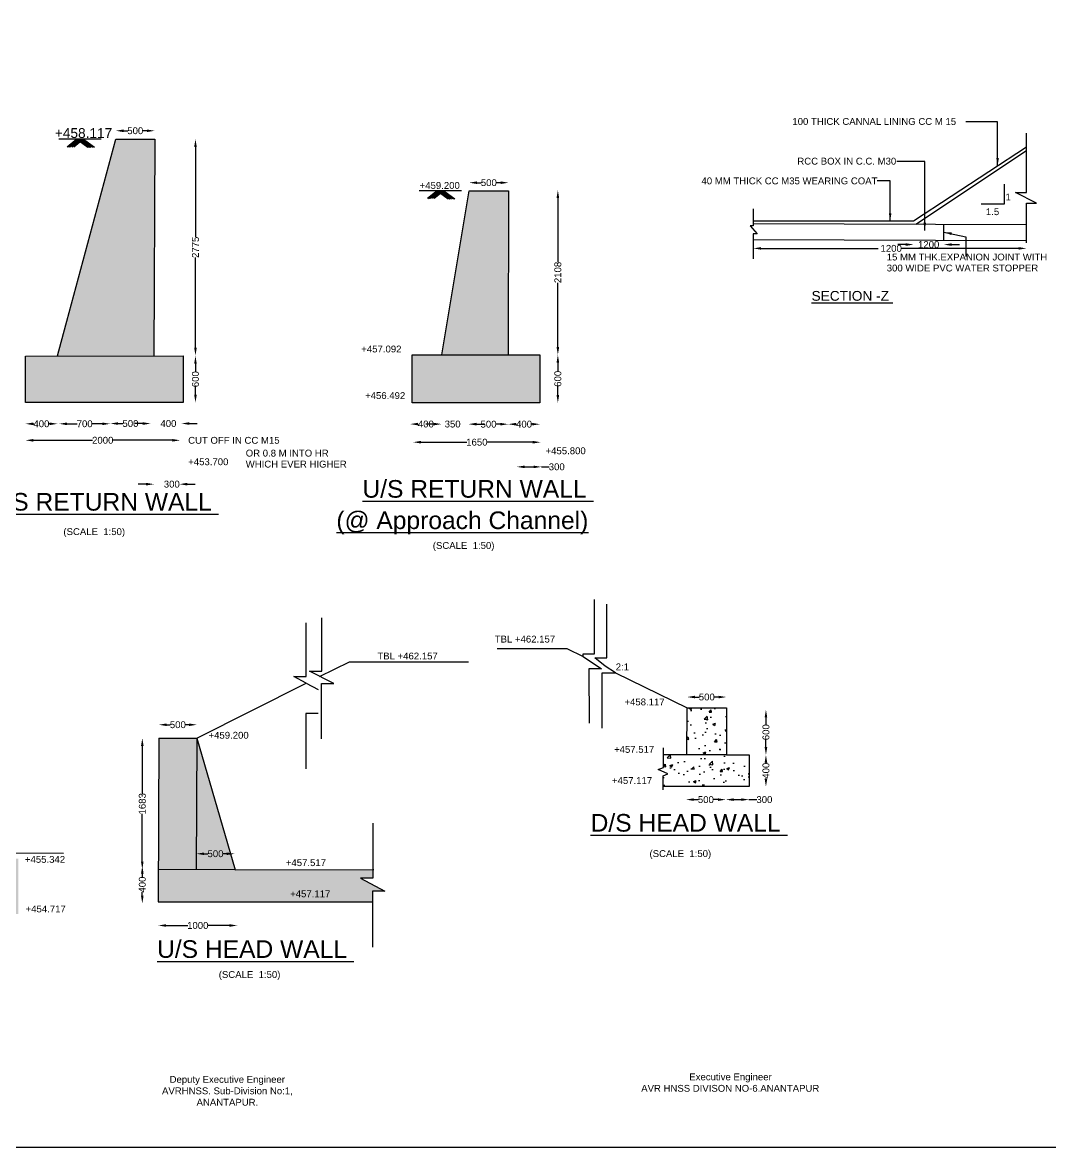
# Model space of a CAD drawing. Header units: millimetres. Extents: x 5124 to 5406002, y 2311 to 17238519.
# Drawn here: x 5220210 to 5225459, y 17196028 to 17201776 of the extents above; entities that cross this region are included whole.
import ezdxf

# ---------------------------------------------------------------- set-up
doc = ezdxf.new("R2010")
doc.units = ezdxf.units.MM
doc.header["$MEASUREMENT"] = 0
for name, color, linetype in [('DIMENSION', 7, 'Continuous'), ('DRAWING', 50, 'Continuous'), ('TEXT', 7, 'Continuous')]:
    doc.layers.add(name, color=color, linetype=linetype)
doc.styles.get("Standard").update_dxf_attribs({"font": 'arial.ttf', "height": 35})
doc.dimstyles.get("Standard").update_dxf_attribs({"dimtxt": 50, "dimasz": 40, "dimexe": 0.18, "dimexo": 0.0625, "dimgap": 0.09, "dimtad": 0, "dimdec": 0, "dimzin": 0, "dimdsep": 46, "dimtxsty": 'Standard', "dimcen": 0.09, "dimse1": 1, "dimse2": 1, "dimadec": 0, "dimazin": 0, "dimtfac": 1, "dimtdec": 0, "dimtofl": 0, "dimtmove": 0, "dimatfit": 3, "dimfxl": 1, "dimtolj": 1, "dimtzin": 0, "dimarcsym": 0})
pattern_1 = [(50.02845, (5179145.19, 17109161.12), (144.64453, -12.5824), [15.12404, -166.36442]), (355.02845, (5179145.19, 17109161.12), (-28.05504, 151.66852), [12.09923, -133.09153]), (100.47985, (5179157.24, 17109160.07), (116.5896, 139.08603), [12.85345, -141.388]), (46.21265, (5179145.17, 17109201.45), (215.2298, -33.2707), [22.68606, -249.5466]), (96.66405, (5179163.1, 17109198.68), (188.38077, 196.52816), [19.2802, -212.08196]), (351.21265, (5179145.17, 17109201.45), (188.3806, 196.5283), [18.14885, -199.6373]), (21.02845, (5179165.34, 17109191.38), (120.40889, -81.12987), [15.12404, -166.36442]), (326.02845, (5179165.34, 17109191.38), (48.99286, 146.25363), [12.09923, -133.09153]), (71.47985, (5179175.37, 17109184.62), (169.4018, 65.12363), [12.85345, -141.388]), (37.528446, (5179145.186, 17109161.12), (2.418753, 67.130532), [0, -131.4783, 0, -135.10807, 0, -133.59567]), (7.52845, (5179145.186, 17109161.12), (53.009487, 79.560963), [0, -77.031766, 0, -128.453494, 0, -50.917594]), (327.528446, (5179100.217, 17109161.097), (107.649587, -4.49483), [0, -50.41346, 0, -157.28999, 0, -208.71172]), (317.52845, (5179080.05, 17109161.09), (117.59169, 20.24494), [0, -65.5375, 0, -104.45669, 0, -148.21557])]

# ---------------------------------------------------------------- blocks, each defined once
blk = doc.blocks.new('*D66')
at = {"layer": 'Defpoints', "color": 0, "transparency": 16777216}
for p in [(5220225, 17199834.4), (5221015.9, 17199834.8), (5221015.9, 17199641.4)]:
    blk.add_point(p, dxfattribs=at)
at = {"layer": 'DIMENSION', "color": 0, "lineweight": -2, "transparency": 16777216}
for p, q in [((5220265, 17199641.4), (5220567.9, 17199641.4)), ((5220975.9, 17199641.4), (5220673, 17199641.4))]:
    blk.add_line(p, q, dxfattribs=at)
at = {"layer": 'DIMENSION', "color": 0, "transparency": 16777216}
for points in [[(5220265, 17199648), (5220265, 17199634.7), (5220225, 17199641.4)], [(5220975.9, 17199648), (5220975.9, 17199634.7), (5221015.9, 17199641.4)]]:
    blk.add_solid(points, dxfattribs=at)
at = {"layer": 'DIMENSION', "color": 0, "transparency": 16777216, "insert": (5220620.4, 17199641.4), "char_height": 35, "attachment_point": 5}
blk.add_mtext('\\A1;2000', dxfattribs=at)
blk = doc.blocks.new('*D67')
at = {"layer": 'Defpoints', "color": 0, "transparency": 16777216}
for p in [(5220225, 17199834.4), (5220389, 17199834.5), (5220389, 17199725.7)]:
    blk.add_point(p, dxfattribs=at)
at = {"layer": 'DIMENSION', "color": 0, "lineweight": -2, "transparency": 16777216}
for p, q in [((5220265, 17199725.7), (5220267.6, 17199725.7)), ((5220349, 17199725.7), (5220346.4, 17199725.7))]:
    blk.add_line(p, q, dxfattribs=at)
at = {"layer": 'DIMENSION', "color": 0, "transparency": 16777216}
for points in [[(5220265, 17199732.4), (5220265, 17199719), (5220225, 17199725.7)], [(5220349, 17199732.4), (5220349, 17199719), (5220389, 17199725.7)]]:
    blk.add_solid(points, dxfattribs=at)
at = {"layer": 'DIMENSION', "color": 0, "transparency": 16777216, "insert": (5220307, 17199725.7), "char_height": 35, "attachment_point": 5}
blk.add_mtext('\\A1;400', dxfattribs=at)
blk = doc.blocks.new('*D63')
at = {"layer": 'Defpoints', "color": 0, "transparency": 16777216}
for p in [(5220397.1, 17199727), (5220658.9, 17199727), (5220658.9, 17199725.7)]:
    blk.add_point(p, dxfattribs=at)
at = {"layer": 'DIMENSION', "color": 0, "lineweight": -2, "transparency": 16777216}
for p, q in [((5220437.1, 17199725.7), (5220489.4, 17199725.7)), ((5220618.9, 17199725.7), (5220566.5, 17199725.7))]:
    blk.add_line(p, q, dxfattribs=at)
at = {"layer": 'DIMENSION', "color": 0, "transparency": 16777216}
for points in [[(5220437.1, 17199732.4), (5220437.1, 17199719), (5220397.1, 17199725.7)], [(5220618.9, 17199732.4), (5220618.9, 17199719), (5220658.9, 17199725.7)]]:
    blk.add_solid(points, dxfattribs=at)
at = {"layer": 'DIMENSION', "color": 0, "transparency": 16777216, "insert": (5220528, 17199725.7), "char_height": 35, "attachment_point": 5}
blk.add_mtext('\\A1;700', dxfattribs=at)
blk = doc.blocks.new('*D64')
at = {"layer": 'Defpoints', "color": 0, "transparency": 16777216}
for p in [(5220658.9, 17199727), (5220865.1, 17199727), (5220865.1, 17199727)]:
    blk.add_point(p, dxfattribs=at)
at = {"layer": 'DIMENSION', "color": 0, "lineweight": -2, "transparency": 16777216}
for p, q in [((5220698.9, 17199727), (5220723.3, 17199727)), ((5220825.1, 17199727), (5220800.7, 17199727))]:
    blk.add_line(p, q, dxfattribs=at)
at = {"layer": 'DIMENSION', "color": 0, "transparency": 16777216}
for points in [[(5220698.9, 17199733.7), (5220698.9, 17199720.4), (5220658.9, 17199727)], [(5220825.1, 17199733.7), (5220825.1, 17199720.4), (5220865.1, 17199727)]]:
    blk.add_solid(points, dxfattribs=at)
at = {"layer": 'DIMENSION', "color": 0, "transparency": 16777216, "insert": (5220762, 17199727), "char_height": 35, "attachment_point": 5}
blk.add_mtext('\\A1;500', dxfattribs=at)
blk = doc.blocks.new('*D65')
at = {"layer": 'Defpoints', "color": 0, "transparency": 16777216}
for p in [(5220865.1, 17199727), (5221022.8, 17199727), (5221022.8, 17199727)]:
    blk.add_point(p, dxfattribs=at)
at = {"layer": 'DIMENSION', "color": 0, "lineweight": -2, "transparency": 16777216}
for p, q in [((5220825.1, 17199727), (5220785.1, 17199727)), ((5221062.8, 17199727), (5221102.8, 17199727))]:
    blk.add_line(p, q, dxfattribs=at)
at = {"layer": 'DIMENSION', "color": 0, "transparency": 16777216}
for points in [[(5220825.1, 17199733.7), (5220825.1, 17199720.4), (5220865.1, 17199727)], [(5221062.8, 17199733.7), (5221062.8, 17199720.4), (5221022.8, 17199727)]]:
    blk.add_solid(points, dxfattribs=at)
at = {"layer": 'DIMENSION', "color": 0, "transparency": 16777216, "insert": (5220956.1, 17199727), "char_height": 35, "attachment_point": 5}
blk.add_mtext('\\A1;400', dxfattribs=at)
blk = doc.blocks.new('*D68')
at = {"layer": 'Defpoints', "color": 0, "transparency": 16777216}
for p in [(5222206.7, 17199624.7), (5222858.1, 17199631.7), (5222858.1, 17199624.7)]:
    blk.add_point(p, dxfattribs=at)
at = {"layer": 'DIMENSION', "color": 0, "lineweight": -2, "transparency": 16777216}
for p, q in [((5222246.7, 17199631.7), (5222481.7, 17199631.7)), ((5222818.1, 17199631.7), (5222583, 17199631.7))]:
    blk.add_line(p, q, dxfattribs=at)
at = {"layer": 'DIMENSION', "color": 0, "transparency": 16777216}
for points in [[(5222246.7, 17199638.4), (5222246.7, 17199625), (5222206.7, 17199631.7)], [(5222818.1, 17199638.4), (5222818.1, 17199625), (5222858.1, 17199631.7)]]:
    blk.add_solid(points, dxfattribs=at)
at = {"layer": 'DIMENSION', "color": 0, "transparency": 16777216, "insert": (5222532.4, 17199631.7), "char_height": 35, "attachment_point": 5}
blk.add_mtext('\\A1;1650', dxfattribs=at)
blk = doc.blocks.new('*D69')
at = {"layer": 'Defpoints', "color": 0, "transparency": 16777216}
for p in [(5222191.4, 17199719.7), (5222352.2, 17199724.3), (5222352.2, 17199719.7)]:
    blk.add_point(p, dxfattribs=at)
at = {"layer": 'DIMENSION', "color": 0, "lineweight": -2, "transparency": 16777216}
for p, q in [((5222231.4, 17199724.3), (5222232.4, 17199724.3)), ((5222312.2, 17199724.3), (5222311.2, 17199724.3))]:
    blk.add_line(p, q, dxfattribs=at)
at = {"layer": 'DIMENSION', "color": 0, "transparency": 16777216}
for points in [[(5222231.4, 17199731), (5222231.4, 17199717.7), (5222191.4, 17199724.3)], [(5222312.2, 17199731), (5222312.2, 17199717.7), (5222352.2, 17199724.3)]]:
    blk.add_solid(points, dxfattribs=at)
at = {"layer": 'DIMENSION', "color": 0, "transparency": 16777216, "insert": (5222271.8, 17199724.3), "char_height": 35, "attachment_point": 5}
blk.add_mtext('\\A1;400', dxfattribs=at)
blk = doc.blocks.new('*D70')
at = {"layer": 'Defpoints', "color": 0, "transparency": 16777216}
for p in [(5222352.2, 17199724.3), (5222491.9, 17199724.3), (5222491.9, 17199724.3)]:
    blk.add_point(p, dxfattribs=at)
at = {"layer": 'DIMENSION', "color": 0, "lineweight": -2, "transparency": 16777216}
for p, q in [((5222312.2, 17199724.3), (5222272.2, 17199724.3)), ((5222531.9, 17199724.3), (5222571.9, 17199724.3))]:
    blk.add_line(p, q, dxfattribs=at)
at = {"layer": 'DIMENSION', "color": 0, "transparency": 16777216}
for points in [[(5222312.2, 17199731), (5222312.2, 17199717.7), (5222352.2, 17199724.3)], [(5222531.9, 17199731), (5222531.9, 17199717.7), (5222491.9, 17199724.3)]]:
    blk.add_solid(points, dxfattribs=at)
at = {"layer": 'DIMENSION', "color": 0, "transparency": 16777216, "insert": (5222408.6, 17199724.3), "char_height": 35, "attachment_point": 5}
blk.add_mtext('\\A1;350', dxfattribs=at)
blk = doc.blocks.new('*D71')
at = {"layer": 'Defpoints', "color": 0, "transparency": 16777216}
for p in [(5222491.9, 17199724.3), (5222692, 17199724.3), (5222692, 17199723.7)]:
    blk.add_point(p, dxfattribs=at)
at = {"layer": 'DIMENSION', "color": 0, "lineweight": -2, "transparency": 16777216}
for p, q in [((5222531.9, 17199723.7), (5222553.2, 17199723.7)), ((5222652, 17199723.7), (5222630.6, 17199723.7))]:
    blk.add_line(p, q, dxfattribs=at)
at = {"layer": 'DIMENSION', "color": 0, "transparency": 16777216}
for points in [[(5222531.9, 17199730.4), (5222531.9, 17199717.1), (5222491.9, 17199723.7)], [(5222652, 17199730.4), (5222652, 17199717.1), (5222692, 17199723.7)]]:
    blk.add_solid(points, dxfattribs=at)
at = {"layer": 'DIMENSION', "color": 0, "transparency": 16777216, "insert": (5222591.9, 17199723.7), "char_height": 35, "attachment_point": 5}
blk.add_mtext('\\A1;500', dxfattribs=at)
blk = doc.blocks.new('*D72')
at = {"layer": 'Defpoints', "color": 0, "transparency": 16777216}
for p in [(5222692, 17199723.7), (5222855, 17199723.7), (5222855, 17199723.7)]:
    blk.add_point(p, dxfattribs=at)
at = {"layer": 'DIMENSION', "color": 0, "lineweight": -2, "transparency": 16777216}
for p, q in [((5222732, 17199723.7), (5222734.1, 17199723.7)), ((5222815, 17199723.7), (5222812.9, 17199723.7))]:
    blk.add_line(p, q, dxfattribs=at)
at = {"layer": 'DIMENSION', "color": 0, "transparency": 16777216}
for points in [[(5222732, 17199730.4), (5222732, 17199717.1), (5222692, 17199723.7)], [(5222815, 17199730.4), (5222815, 17199717.1), (5222855, 17199723.7)]]:
    blk.add_solid(points, dxfattribs=at)
at = {"layer": 'DIMENSION', "color": 0, "transparency": 16777216, "insert": (5222773.5, 17199723.7), "char_height": 35, "attachment_point": 5}
blk.add_mtext('\\A1;400', dxfattribs=at)
blk = doc.blocks.new('*D73')
at = {"layer": 'Defpoints', "color": 0, "transparency": 16777216}
for p in [(5222853.7, 17200077.9), (5222946.3, 17200077.9), (5222853.8, 17199833.5)]:
    blk.add_point(p, dxfattribs=at)
at = {"layer": 'DIMENSION', "color": 0, "lineweight": -2, "transparency": 16777216}
for p, q in [((5222946.3, 17200037.9), (5222946.3, 17199994.5)), ((5222946.3, 17199873.5), (5222946.3, 17199916.9))]:
    blk.add_line(p, q, dxfattribs=at)
at = {"layer": 'DIMENSION', "color": 0, "transparency": 16777216}
for points in [[(5222939.6, 17200037.9), (5222953, 17200037.9), (5222946.3, 17200077.9)], [(5222939.6, 17199873.5), (5222953, 17199873.5), (5222946.3, 17199833.5)]]:
    blk.add_solid(points, dxfattribs=at)
at = {"layer": 'DIMENSION', "color": 0, "transparency": 16777216, "insert": (5222946.3, 17199955.7), "char_height": 35, "attachment_point": 5, "rotation": 90}
blk.add_mtext('\\A1;600', dxfattribs=at)
blk = doc.blocks.new('*D74')
at = {"layer": 'Defpoints', "color": 0, "transparency": 16777216}
for p in [(5222946.3, 17200920.2), (5222946.3, 17200920.2), (5222946.3, 17200077.9)]:
    blk.add_point(p, dxfattribs=at)
at = {"layer": 'DIMENSION', "color": 0, "lineweight": -2, "transparency": 16777216}
for p, q in [((5222946.3, 17200880.2), (5222946.3, 17200551.7)), ((5222946.3, 17200117.9), (5222946.3, 17200446.4))]:
    blk.add_line(p, q, dxfattribs=at)
at = {"layer": 'DIMENSION', "color": 0, "transparency": 16777216}
for points in [[(5222939.6, 17200880.2), (5222953, 17200880.2), (5222946.3, 17200920.2)], [(5222939.6, 17200117.9), (5222953, 17200117.9), (5222946.3, 17200077.9)]]:
    blk.add_solid(points, dxfattribs=at)
at = {"layer": 'DIMENSION', "color": 0, "transparency": 16777216, "insert": (5222946.3, 17200499.1), "char_height": 35, "attachment_point": 5, "rotation": 90}
blk.add_mtext('\\A1;2108', dxfattribs=at)
blk = doc.blocks.new('*D75')
at = {"layer": 'Defpoints', "color": 0, "transparency": 16777216}
for p in [(5222736.4, 17199553.6), (5222861.9, 17199553.6), (5222861.9, 17199505.7)]:
    blk.add_point(p, dxfattribs=at)
at = {"layer": 'DIMENSION', "color": 0, "lineweight": -2, "transparency": 16777216}
for p, q in [((5222776.4, 17199505.7), (5222821.9, 17199505.7)), ((5222861.9, 17199505.7), (5222901.9, 17199505.7))]:
    blk.add_line(p, q, dxfattribs=at)
at = {"layer": 'DIMENSION', "color": 0, "transparency": 16777216}
for points in [[(5222776.4, 17199512.3), (5222776.4, 17199499), (5222736.4, 17199505.7)], [(5222821.9, 17199512.3), (5222821.9, 17199499), (5222861.9, 17199505.7)]]:
    blk.add_solid(points, dxfattribs=at)
at = {"layer": 'DIMENSION', "color": 0, "transparency": 16777216, "insert": (5222940.6, 17199505.7), "char_height": 35, "attachment_point": 5}
blk.add_mtext('\\A1;300', dxfattribs=at)
blk = doc.blocks.new('*D76')
at = {"layer": 'Defpoints', "color": 0, "transparency": 16777216}
for p in [(5221031.9, 17200072.5), (5221094.3, 17200072.5), (5221031.9, 17199834.8)]:
    blk.add_point(p, dxfattribs=at)
at = {"layer": 'DIMENSION', "color": 0, "lineweight": -2, "transparency": 16777216}
for p, q in [((5221094.3, 17200032.5), (5221094.3, 17199992.5)), ((5221094.3, 17199874.8), (5221094.3, 17199914.9))]:
    blk.add_line(p, q, dxfattribs=at)
at = {"layer": 'DIMENSION', "color": 0, "transparency": 16777216}
for points in [[(5221087.6, 17200032.5), (5221100.9, 17200032.5), (5221094.3, 17200072.5)], [(5221087.6, 17199874.8), (5221100.9, 17199874.8), (5221094.3, 17199834.8)]]:
    blk.add_solid(points, dxfattribs=at)
at = {"layer": 'DIMENSION', "color": 0, "transparency": 16777216, "insert": (5221094.3, 17199953.7), "char_height": 35, "attachment_point": 5, "rotation": 90}
blk.add_mtext('\\A1;600', dxfattribs=at)
blk = doc.blocks.new('*D77')
at = {"layer": 'Defpoints', "color": 0, "transparency": 16777216}
for p in [(5221094.3, 17201180.1), (5221094.7, 17201180.1), (5221094.7, 17200074.9)]:
    blk.add_point(p, dxfattribs=at)
at = {"layer": 'DIMENSION', "color": 0, "lineweight": -2, "transparency": 16777216}
for p, q in [((5221094.3, 17201140.1), (5221094.3, 17200680.3)), ((5221094.3, 17200114.9), (5221094.3, 17200574.7))]:
    blk.add_line(p, q, dxfattribs=at)
at = {"layer": 'DIMENSION', "color": 0, "transparency": 16777216}
for points in [[(5221087.6, 17201140.1), (5221100.9, 17201140.1), (5221094.3, 17201180.1)], [(5221087.6, 17200114.9), (5221100.9, 17200114.9), (5221094.3, 17200074.9)]]:
    blk.add_solid(points, dxfattribs=at)
at = {"layer": 'DIMENSION', "color": 0, "transparency": 16777216, "insert": (5221094.3, 17200627.5), "char_height": 35, "attachment_point": 5, "rotation": 90}
blk.add_mtext('\\A1;2775', dxfattribs=at)
blk = doc.blocks.new('*D79')
at = {"layer": 'Defpoints', "color": 0, "transparency": 16777216}
for p in [(5223944.8, 17200667.3), (5225341.2, 17200663.2), (5225341.2, 17200622.1)]:
    blk.add_point(p, dxfattribs=at)
at = {"layer": 'DIMENSION', "color": 0, "lineweight": -2, "transparency": 16777216}
for p, q in [((5223984.8, 17200622.1), (5224582.9, 17200622.1)), ((5225301.2, 17200622.1), (5224703.1, 17200622.1))]:
    blk.add_line(p, q, dxfattribs=at)
at = {"layer": 'DIMENSION', "color": 0, "transparency": 16777216}
for points in [[(5223984.8, 17200628.7), (5223984.8, 17200615.4), (5223944.8, 17200622.1)], [(5225301.2, 17200628.7), (5225301.2, 17200615.4), (5225341.2, 17200622.1)]]:
    blk.add_solid(points, dxfattribs=at)
at = {"layer": 'DIMENSION', "color": 0, "transparency": 16777216, "insert": (5224643, 17200622.1), "char_height": 35, "attachment_point": 5}
blk.add_mtext('\\A1; 1200', dxfattribs=at)
blk = doc.blocks.new('*D80')
at = {"layer": 'Defpoints', "color": 0, "transparency": 16777216}
for p in [(5223600.9, 17197871.6), (5223804.5, 17197871.7), (5223804.5, 17197805.3)]:
    blk.add_point(p, dxfattribs=at)
at = {"layer": 'DIMENSION', "color": 0, "lineweight": -2, "transparency": 16777216}
for p, q in [((5223640.9, 17197805.3), (5223664, 17197805.3)), ((5223764.5, 17197805.3), (5223741.4, 17197805.3))]:
    blk.add_line(p, q, dxfattribs=at)
at = {"layer": 'DIMENSION', "color": 0, "transparency": 16777216}
for points in [[(5223640.9, 17197812), (5223640.9, 17197798.7), (5223600.9, 17197805.3)], [(5223764.5, 17197812), (5223764.5, 17197798.7), (5223804.5, 17197805.3)]]:
    blk.add_solid(points, dxfattribs=at)
at = {"layer": 'DIMENSION', "color": 0, "transparency": 16777216, "insert": (5223702.7, 17197805.3), "char_height": 35, "attachment_point": 5}
blk.add_mtext('\\A1;500', dxfattribs=at)
blk = doc.blocks.new('*D81')
at = {"layer": 'Defpoints', "color": 0, "transparency": 16777216}
for p in [(5223804.5, 17197805.3), (5223923.1, 17197805.3), (5223923.1, 17197805.3)]:
    blk.add_point(p, dxfattribs=at)
at = {"layer": 'DIMENSION', "color": 0, "lineweight": -2, "transparency": 16777216}
for p, q in [((5223844.5, 17197805.3), (5223883.1, 17197805.3)), ((5223923.1, 17197805.3), (5223963.1, 17197805.3))]:
    blk.add_line(p, q, dxfattribs=at)
at = {"layer": 'DIMENSION', "color": 0, "transparency": 16777216}
for points in [[(5223844.5, 17197812), (5223844.5, 17197798.7), (5223804.5, 17197805.3)], [(5223883.1, 17197812), (5223883.1, 17197798.7), (5223923.1, 17197805.3)]]:
    blk.add_solid(points, dxfattribs=at)
at = {"layer": 'DIMENSION', "color": 0, "transparency": 16777216, "insert": (5224001.8, 17197805.3), "char_height": 35, "attachment_point": 5}
blk.add_mtext('\\A1;300', dxfattribs=at)
blk = doc.blocks.new('*D82')
at = {"layer": 'Defpoints', "color": 0, "transparency": 16777216}
for p in [(5223923.9, 17198034.1), (5224009.7, 17198034.1), (5223924, 17197871.8)]:
    blk.add_point(p, dxfattribs=at)
at = {"layer": 'DIMENSION', "color": 0, "lineweight": -2, "transparency": 16777216}
for p, q in [((5224009.7, 17197994.1), (5224009.7, 17197992.4)), ((5224009.7, 17197911.8), (5224009.7, 17197913.6))]:
    blk.add_line(p, q, dxfattribs=at)
at = {"layer": 'DIMENSION', "color": 0, "transparency": 16777216}
for points in [[(5224003, 17197994.1), (5224016.4, 17197994.1), (5224009.7, 17198034.1)], [(5224003, 17197911.8), (5224016.4, 17197911.8), (5224009.7, 17197871.8)]]:
    blk.add_solid(points, dxfattribs=at)
at = {"layer": 'DIMENSION', "color": 0, "transparency": 16777216, "insert": (5224009.7, 17197953), "char_height": 35, "attachment_point": 5, "rotation": 90}
blk.add_mtext('\\A1;400', dxfattribs=at)
blk = doc.blocks.new('*D83')
at = {"layer": 'Defpoints', "color": 0, "transparency": 16777216}
for p in [(5224009.7, 17198265.4), (5224009.7, 17198265.4), (5224009.7, 17198034.1)]:
    blk.add_point(p, dxfattribs=at)
at = {"layer": 'DIMENSION', "color": 0, "lineweight": -2, "transparency": 16777216}
for p, q in [((5224009.7, 17198225.4), (5224009.7, 17198188.6)), ((5224009.7, 17198074.1), (5224009.7, 17198111))]:
    blk.add_line(p, q, dxfattribs=at)
at = {"layer": 'DIMENSION', "color": 0, "transparency": 16777216}
for points in [[(5224003, 17198225.4), (5224016.4, 17198225.4), (5224009.7, 17198265.4)], [(5224003, 17198074.1), (5224016.4, 17198074.1), (5224009.7, 17198034.1)]]:
    blk.add_solid(points, dxfattribs=at)
at = {"layer": 'DIMENSION', "color": 0, "transparency": 16777216, "insert": (5224009.7, 17198149.8), "char_height": 35, "attachment_point": 5, "rotation": 90}
blk.add_mtext('\\A1;600', dxfattribs=at)
blk = doc.blocks.new('*D84')
at = {"layer": 'Defpoints', "color": 0, "transparency": 16777216}
for p in [(5223807.3, 17198329.6), (5223607.3, 17198274.4), (5223807.3, 17198274.5)]:
    blk.add_point(p, dxfattribs=at)
at = {"layer": 'DIMENSION', "color": 0, "lineweight": -2, "transparency": 16777216}
for p, q in [((5223647.3, 17198329.6), (5223668.6, 17198329.6)), ((5223767.3, 17198329.6), (5223746, 17198329.6))]:
    blk.add_line(p, q, dxfattribs=at)
at = {"layer": 'DIMENSION', "color": 0, "transparency": 16777216}
for points in [[(5223647.3, 17198336.2), (5223647.3, 17198322.9), (5223607.3, 17198329.6)], [(5223767.3, 17198336.2), (5223767.3, 17198322.9), (5223807.3, 17198329.6)]]:
    blk.add_solid(points, dxfattribs=at)
at = {"layer": 'DIMENSION', "color": 0, "transparency": 16777216, "insert": (5223707.3, 17198329.6), "char_height": 35, "attachment_point": 5}
blk.add_mtext('\\A1;500', dxfattribs=at)
blk = doc.blocks.new('*D85')
at = {"layer": 'Defpoints', "color": 0, "transparency": 16777216}
for p in [(5221101, 17198187.9), (5220907.4, 17198119.3), (5221101, 17198119.4)]:
    blk.add_point(p, dxfattribs=at)
at = {"layer": 'DIMENSION', "color": 0, "lineweight": -2, "transparency": 16777216}
for p, q in [((5220947.4, 17198187.9), (5220965.5, 17198187.9)), ((5221061, 17198187.9), (5221042.9, 17198187.9))]:
    blk.add_line(p, q, dxfattribs=at)
at = {"layer": 'DIMENSION', "color": 0, "transparency": 16777216}
for points in [[(5220947.4, 17198194.5), (5220947.4, 17198181.2), (5220907.4, 17198187.9)], [(5221061, 17198194.5), (5221061, 17198181.2), (5221101, 17198187.9)]]:
    blk.add_solid(points, dxfattribs=at)
at = {"layer": 'DIMENSION', "color": 0, "transparency": 16777216, "insert": (5221004.2, 17198187.9), "char_height": 35, "attachment_point": 5}
blk.add_mtext('\\A1;500', dxfattribs=at)
blk = doc.blocks.new('*D86')
at = {"layer": 'Defpoints', "color": 0, "transparency": 16777216}
for p in [(5220907.4, 17198119.3), (5220822.6, 17197448.8), (5220904.8, 17197448.8)]:
    blk.add_point(p, dxfattribs=at)
at = {"layer": 'DIMENSION', "color": 0, "lineweight": -2, "transparency": 16777216}
for p, q in [((5220822.6, 17198079.3), (5220822.6, 17197834.8)), ((5220822.6, 17197488.8), (5220822.6, 17197733.3))]:
    blk.add_line(p, q, dxfattribs=at)
at = {"layer": 'DIMENSION', "color": 0, "transparency": 16777216}
for points in [[(5220815.9, 17198079.3), (5220829.2, 17198079.3), (5220822.6, 17198119.3)], [(5220815.9, 17197488.8), (5220829.2, 17197488.8), (5220822.6, 17197448.8)]]:
    blk.add_solid(points, dxfattribs=at)
at = {"layer": 'DIMENSION', "color": 0, "transparency": 16777216, "insert": (5220822.6, 17197784), "char_height": 35, "attachment_point": 5, "rotation": 90}
blk.add_mtext('\\A1;1683', dxfattribs=at)
blk = doc.blocks.new('*D87')
at = {"layer": 'Defpoints', "color": 0, "transparency": 16777216}
for p in [(5220825.6, 17197467.2), (5220822.6, 17197275), (5220825.6, 17197275)]:
    blk.add_point(p, dxfattribs=at)
at = {"layer": 'DIMENSION', "color": 0, "lineweight": -2, "transparency": 16777216}
for p, q in [((5220822.6, 17197427.2), (5220822.6, 17197410.5)), ((5220822.6, 17197315), (5220822.6, 17197331.7))]:
    blk.add_line(p, q, dxfattribs=at)
at = {"layer": 'DIMENSION', "color": 0, "transparency": 16777216}
for points in [[(5220815.9, 17197427.2), (5220829.2, 17197427.2), (5220822.6, 17197467.2)], [(5220815.9, 17197315), (5220829.2, 17197315), (5220822.6, 17197275)]]:
    blk.add_solid(points, dxfattribs=at)
at = {"layer": 'DIMENSION', "color": 0, "transparency": 16777216, "insert": (5220822.6, 17197371.1), "char_height": 35, "attachment_point": 5, "rotation": 90}
blk.add_mtext('\\A1;400', dxfattribs=at)
blk = doc.blocks.new('*D88')
at = {"layer": 'Defpoints', "color": 0, "transparency": 16777216}
for p in [(5221098.7, 17197527.4), (5221294.5, 17197528.7), (5221294.5, 17197524.9)]:
    blk.add_point(p, dxfattribs=at)
at = {"layer": 'DIMENSION', "color": 0, "lineweight": -2, "transparency": 16777216}
for p, q in [((5221138.7, 17197528.7), (5221157.9, 17197528.7)), ((5221254.5, 17197528.7), (5221235.3, 17197528.7))]:
    blk.add_line(p, q, dxfattribs=at)
at = {"layer": 'DIMENSION', "color": 0, "transparency": 16777216}
for points in [[(5221138.7, 17197535.4), (5221138.7, 17197522.1), (5221098.7, 17197528.7)], [(5221254.5, 17197535.4), (5221254.5, 17197522.1), (5221294.5, 17197528.7)]]:
    blk.add_solid(points, dxfattribs=at)
at = {"layer": 'DIMENSION', "color": 0, "transparency": 16777216, "insert": (5221196.6, 17197528.7), "char_height": 35, "attachment_point": 5}
blk.add_mtext('\\A1;500', dxfattribs=at)
blk = doc.blocks.new('*D89')
at = {"layer": 'Defpoints', "color": 0, "transparency": 16777216}
for p in [(5220904.1, 17197283), (5221308.1, 17197283.1), (5221308.1, 17197162.1)]:
    blk.add_point(p, dxfattribs=at)
at = {"layer": 'DIMENSION', "color": 0, "lineweight": -2, "transparency": 16777216}
for p, q in [((5220944.1, 17197162.1), (5221055.5, 17197162.1)), ((5221268.1, 17197162.1), (5221156.8, 17197162.1))]:
    blk.add_line(p, q, dxfattribs=at)
at = {"layer": 'DIMENSION', "color": 0, "transparency": 16777216}
for points in [[(5220944.1, 17197168.8), (5220944.1, 17197155.5), (5220904.1, 17197162.1)], [(5221268.1, 17197168.8), (5221268.1, 17197155.5), (5221308.1, 17197162.1)]]:
    blk.add_solid(points, dxfattribs=at)
at = {"layer": 'DIMENSION', "color": 0, "transparency": 16777216, "insert": (5221106.1, 17197162.1), "char_height": 35, "attachment_point": 5}
blk.add_mtext('\\A1;1000', dxfattribs=at)
blk = doc.blocks.new('*D109')
at = {"layer": 'Defpoints', "color": 0, "transparency": 16777216}
for p in [(5220886.3, 17201223.1), (5220687.1, 17201180.5), (5220886.3, 17201180.6)]:
    blk.add_point(p, dxfattribs=at)
at = {"layer": 'DIMENSION', "color": 0, "lineweight": -2, "transparency": 16777216}
for p, q in [((5220727.1, 17201223.1), (5220748, 17201223.1)), ((5220846.3, 17201223.1), (5220825.4, 17201223.1))]:
    blk.add_line(p, q, dxfattribs=at)
at = {"layer": 'DIMENSION', "color": 0, "transparency": 16777216}
for points in [[(5220727.1, 17201229.7), (5220727.1, 17201216.4), (5220687.1, 17201223.1)], [(5220846.3, 17201229.7), (5220846.3, 17201216.4), (5220886.3, 17201223.1)]]:
    blk.add_solid(points, dxfattribs=at)
at = {"layer": 'DIMENSION', "color": 0, "transparency": 16777216, "insert": (5220786.7, 17201223.1), "char_height": 35, "attachment_point": 5}
blk.add_mtext('\\A1;500', dxfattribs=at)
blk = doc.blocks.new('*D110')
at = {"layer": 'Defpoints', "color": 0, "transparency": 16777216}
for p in [(5222694.2, 17200957.8), (5222492.9, 17200916.8), (5222694.2, 17200916.9)]:
    blk.add_point(p, dxfattribs=at)
at = {"layer": 'DIMENSION', "color": 0, "lineweight": -2, "transparency": 16777216}
for p, q in [((5222532.9, 17200957.8), (5222554.8, 17200957.8)), ((5222654.2, 17200957.8), (5222632.2, 17200957.8))]:
    blk.add_line(p, q, dxfattribs=at)
at = {"layer": 'DIMENSION', "color": 0, "transparency": 16777216}
for points in [[(5222532.9, 17200964.4), (5222532.9, 17200951.1), (5222492.9, 17200957.8)], [(5222654.2, 17200964.4), (5222654.2, 17200951.1), (5222694.2, 17200957.8)]]:
    blk.add_solid(points, dxfattribs=at)
at = {"layer": 'DIMENSION', "color": 0, "transparency": 16777216, "insert": (5222593.5, 17200957.8), "char_height": 35, "attachment_point": 5}
blk.add_mtext('\\A1;500', dxfattribs=at)
blk = doc.blocks.new('*D111')
at = {"layer": 'Defpoints', "color": 0, "transparency": 16777216}
for p in [(5224764.1, 17200761.8), (5224918.7, 17200664.4), (5224918.7, 17200641.6)]:
    blk.add_point(p, dxfattribs=at)
at = {"layer": 'DIMENSION', "color": 0, "lineweight": -2, "transparency": 16777216}
for p, q in [((5224724.1, 17200641.6), (5224684.1, 17200641.6)), ((5224958.7, 17200641.6), (5224998.7, 17200641.6))]:
    blk.add_line(p, q, dxfattribs=at)
at = {"layer": 'DIMENSION', "color": 0, "transparency": 16777216}
for points in [[(5224724.1, 17200648.3), (5224724.1, 17200635), (5224764.1, 17200641.6)], [(5224958.7, 17200648.3), (5224958.7, 17200635), (5224918.7, 17200641.6)]]:
    blk.add_solid(points, dxfattribs=at)
at = {"layer": 'DIMENSION', "color": 0, "transparency": 16777216, "insert": (5224841.4, 17200641.6), "char_height": 35, "attachment_point": 5}
blk.add_mtext('\\A1;1200', dxfattribs=at)
blk = doc.blocks.new('*D112')
at = {"layer": 'Defpoints', "color": 0, "transparency": 16777216}
for p in [(5220882.2, 17199417.2), (5221012.3, 17199417.5), (5221012.3, 17199417.2)]:
    blk.add_point(p, dxfattribs=at)
at = {"layer": 'DIMENSION', "color": 0, "lineweight": -2, "transparency": 16777216}
for p, q in [((5220842.2, 17199417.2), (5220802.2, 17199417.2)), ((5221052.3, 17199417.2), (5221092.3, 17199417.2))]:
    blk.add_line(p, q, dxfattribs=at)
at = {"layer": 'DIMENSION', "color": 0, "transparency": 16777216}
for points in [[(5220842.2, 17199423.9), (5220842.2, 17199410.6), (5220882.2, 17199417.2)], [(5221052.3, 17199423.9), (5221052.3, 17199410.6), (5221012.3, 17199417.2)]]:
    blk.add_solid(points, dxfattribs=at)
at = {"layer": 'DIMENSION', "color": 0, "transparency": 16777216, "insert": (5220973.3, 17199417.2), "char_height": 35, "attachment_point": 5}
blk.add_mtext('\\A1;300', dxfattribs=at)

msp = doc.modelspace()

# ---------------------------------------------------------------- hatches: boundary and pattern name
at = {"layer": 'DRAWING'}
h = msp.add_hatch(dxfattribs=at)
h.set_pattern_fill('AR-CONC', color=0, scale=20.165384, angle=0.02845, style=0)
h.set_pattern_definition(pattern_1)
h.paths.add_polyline_path([(5216836.5, 17199958), (5216836.7, 17199716.4), (5217627.6, 17199716.8), (5217627.5, 17199958.4)])
h.paths.add_polyline_path([(5217466, 17199958.3), (5217465.4, 17201063.9), (5217268.6, 17201063.8), (5216995.4, 17199958.1)])
h.paths.add_polyline_path([(5218383.4, 17200001.3), (5218383.5, 17199759.6), (5219398.7, 17199760.1), (5219398.6, 17200001.8)])
h.paths.add_polyline_path([(5219240.2, 17200001.7), (5219245.5, 17201542.6), (5219049.2, 17201542.5), (5218542.3, 17200001.3)])
h.paths.add_polyline_path([(5220388.5, 17200072.2), (5220881.9, 17200072.4), (5220886.3, 17201180.6), (5220687.1, 17201180.5)])
h.paths.add_polyline_path([(5221031.9, 17199834.8), (5221031.8, 17200072.5), (5220224.9, 17200072.1), (5220225, 17199834.4)])
h.paths.add_polyline_path([(5222853.8, 17199833.5), (5222853.7, 17200077.9), (5222201.8, 17200077.6), (5222201.9, 17199833.2)])
h.paths.add_polyline_path([(5222694.2, 17200916.9), (5222492.9, 17200916.8), (5222353.7, 17200077.7), (5222692.1, 17200077.8)])
h.paths.add_polyline_path([(5216115.6, 17197541.9), (5217116.2, 17197539.6), (5216517.1, 17198215.3), (5216115.2, 17198215.1)])
h.paths.add_polyline_path([(5216115.6, 17197541.9), (5215992, 17197542.2), (5215992.2, 17197232.3), (5220189.5, 17197221.4), (5220189.4, 17197503.1), (5217140.6, 17197512.1), (5217116.2, 17197539.6)])
h.paths.add_polyline_path([(5220904.8, 17197448.8), (5220904.1, 17197283), (5221999.1, 17197283.3), (5221999, 17197337.8), (5222062.8, 17197337.8), (5221937.5, 17197403.5), (5222001.5, 17197403.5), (5222001.4, 17197447.6), (5221297.9, 17197447.3)])
h.paths.add_polyline_path([(5221101, 17198119.4), (5220907.4, 17198119.3), (5220904.8, 17197448.8), (5221098.4, 17197448)])
h.paths.add_polyline_path([(5221101, 17198119.4), (5221098.4, 17197448), (5221297.9, 17197447.3)])
h = msp.add_hatch(dxfattribs=at)
h.set_pattern_fill('AR-CONC', color=0, scale=20.165384, angle=0.02845, style=0)
h.set_pattern_definition(pattern_1)
h.paths.add_polyline_path([(5223605.1, 17198034), (5223486.2, 17198033.9), (5223486.2, 17197969), (5223459.6, 17197958.7), (5223508.8, 17197937.6), (5223484.9, 17197927.6), (5223485, 17197871.6), (5223924, 17197871.8), (5223923.9, 17198034.1), (5223807.4, 17198034.1)])
h.paths.add_polyline_path([(5223807.4, 17198034.1), (5223807.3, 17198274.5), (5223607.3, 17198274.4), (5223605.1, 17198034)])

# ---------------------------------------------------------------- linework, layer by layer
at = {"layer": 'DIMENSION', "color": 0}
msp.add_lwpolyline([(5215038.8, 17207524.9), (5231435.4, 17207524.9), (5231435.4, 17196027.7), (5215038.8, 17196027.7)], close=True, dxfattribs=at)
for points in [[(5225109.3, 17200850.3), (5225229, 17200850.3), (5225229, 17200950.3)], [(5224918.7, 17200664.4), (5224918.9, 17200746)]]:
    msp.add_lwpolyline(points, dxfattribs=at)
at = {"layer": 'DRAWING', "color": 0}
for points in [[(5225341.3, 17200649.8), (5225341.2, 17200852.6), (5225391.9, 17200852.6), (5225285.5, 17200907), (5225340.7, 17200907), (5225340.6, 17201210.4)], [(5220388.5, 17200072.2), (5220687.1, 17201180.5), (5220886.3, 17201180.6), (5220881.9, 17200072.4)], [(5220612.7, 17201180), (5220395.9, 17201179.9)], [(5220487.6, 17201179.9), (5220438.3, 17201139.9)], [(5220494.2, 17201179.3), (5220444.8, 17201139.2)], [(5220498.1, 17201179.9), (5220448.7, 17201139.9)], [(5220504.3, 17201179.9), (5220454.9, 17201139.9)], [(5220513.8, 17201179.9), (5220464.4, 17201139.9)], [(5220521.7, 17201179.9), (5220472.3, 17201139.9)], [(5220487.6, 17201179.9), (5220544.9, 17201139.4)], [(5220493.3, 17201179.9), (5220550.6, 17201139.4)], [(5220498.1, 17201179.9), (5220555.4, 17201139.4)], [(5220504.3, 17201179.9), (5220561.6, 17201139.4)], [(5220513.8, 17201179.9), (5220571.1, 17201139.4)], [(5220521.7, 17201179.9), (5220579, 17201139.4)], [(5225340.6, 17201139.5), (5224764.1, 17200761.8), (5223944.4, 17200761.4)], [(5224775.7, 17200746.5), (5225340.6, 17201122.7)], [(5222453.8, 17200916.5), (5222237, 17200916.4)], [(5222328.7, 17200916.4), (5222279.4, 17200876.3)], [(5222335.3, 17200915.7), (5222286, 17200875.7)], [(5222339.2, 17200916.4), (5222289.8, 17200876.3)], [(5222345.4, 17200916.4), (5222296, 17200876.3)], [(5222354.9, 17200916.4), (5222305.5, 17200876.3)], [(5222362.8, 17200916.4), (5222313.4, 17200876.3)], [(5222328.7, 17200916.4), (5222386, 17200875.9)], [(5222334.4, 17200916.4), (5222391.7, 17200875.9)], [(5222339.2, 17200916.4), (5222396.5, 17200875.9)], [(5222345.4, 17200916.4), (5222402.7, 17200875.9)], [(5222353.7, 17200077.7), (5222492.9, 17200916.8), (5222694.2, 17200916.9), (5222692.1, 17200077.8)], [(5222354.9, 17200916.4), (5222412.2, 17200875.9)], [(5222362.8, 17200916.4), (5222420.1, 17200875.9)], [(5223944.3, 17200824.3), (5223944.4, 17200737), (5223929, 17200736.9), (5223965.6, 17200696.4), (5223944.8, 17200696.4), (5223944.8, 17200567.9)], [(5223944.4, 17200748.9), (5225341.2, 17200744.8)], [(5223944.8, 17200667.3), (5225341.2, 17200663.2)], [(5222635.9, 17198577.8), (5222992.1, 17198578), (5223075.2, 17198536.1), (5223075.2, 17198550.9), (5223132.9, 17198550.9), (5223132.8, 17198828.6)], [(5223172.8, 17198170.3), (5223172.7, 17198452.5), (5223241.3, 17198452.5), (5223188.3, 17198487.9), (5223136, 17198529.8), (5223196.3, 17198529.8), (5223196.2, 17198803.4)], [(5221660.4, 17198400.3), (5221597.7, 17198434.1), (5221660.3, 17198434.2), (5221660.2, 17198708.4)], [(5221738.8, 17198115.4), (5221738.6, 17198397.9), (5221800.8, 17198398), (5221677.7, 17198460.9), (5221739.9, 17198461), (5221739.8, 17198734.9)], [(5221728.7, 17198434.8), (5221882.2, 17198508.7), (5222489, 17198509)], [(5223075.2, 17198536.1), (5223170.1, 17198474), (5223105.3, 17198474), (5223105.5, 17198196.6)], [(5223241.3, 17198452.5), (5223607.3, 17198274.4), (5223807.3, 17198274.5), (5223807.4, 17198034.1), (5223605.1, 17198034), (5223607.3, 17198274.4)], [(5221101, 17198119.4), (5221660.4, 17198400.3), (5221721.5, 17198368.7)], [(5221721, 17198246.1), (5221657.5, 17198246.1), (5221657.7, 17197962.3)], [(5220907.4, 17198119.3), (5220904.1, 17197283), (5221999.3, 17197283.3)], [(5220907.4, 17198119.3), (5221101, 17198119.4), (5221297.9, 17197447.3), (5222006, 17197447.6)], [(5221101, 17198119.4), (5221098.4, 17197448)], [(5223485, 17197854.8), (5223484.9, 17197927.6), (5223508.8, 17197937.6), (5223459.6, 17197958.7), (5223486.2, 17197969), (5223486.2, 17198069.9)], [(5223807.4, 17198034.1), (5223923.9, 17198034.1), (5223924, 17197871.8), (5223481.5, 17197871.6)], [(5223605.1, 17198034), (5223486.2, 17198033.9)], [(5222001.3, 17197685.8), (5222001.5, 17197403.5), (5221937.5, 17197403.5), (5222062.8, 17197337.8), (5221999, 17197337.8), (5221999.2, 17197050.7)], [(5216115.6, 17197541.9), (5220419.5, 17197532.1)], [(5221297.9, 17197447.3), (5220904.8, 17197448.8)]]:
    msp.add_lwpolyline(points, dxfattribs=at)
for points in [[(5220224.9, 17200072.1), (5221031.8, 17200072.5), (5221031.9, 17199834.8), (5220225, 17199834.4)], [(5222201.8, 17200077.6), (5222853.7, 17200077.9), (5222853.8, 17199833.5), (5222201.9, 17199833.2)]]:
    msp.add_lwpolyline(points, close=True, dxfattribs=at)

# ---------------------------------------------------------------- texts
at = {"layer": 'TEXT', "color": 0}
for s, height, p in [('100 THICK CANNAL LINING CC M 15 ', 35, (5224144.8, 17201253)), ('+458.117', 50, (5220375.7, 17201186.4)), ('RCC BOX IN C.C. M30 ', 35, (5224170.2, 17201050.3)), ('40 MM THICK CC M35 WEARING COAT ', 35, (5223680.4, 17200949.6)), ('+459.200', 35, (5222240, 17200926)), ('1', 35, (5225234, 17200867.2)), ('1.5', 35, (5225133.8, 17200792.1)), ('15 MM THK.EXPANION JOINT WITH ', 35, (5224627, 17200560.4)), ('300 WIDE PVC WATER STOPPER ', 35, (5224627, 17200504.2)), ('%%USECTION -Z ', 50, (5224242.8, 17200354.5)), ('+457.092', 35, (5221941.8, 17200090.5)), ('+456.492', 35, (5221961.1, 17199852.4)), ('CUT OFF IN CC M15 ', 35, (5221057, 17199623.8)), ('+455.800', 35, (5222883.5, 17199570.4)), ('+453.700', 35, (5221057.4, 17199514.2)), ('OR 0.8 M INTO HR ', 35, (5221351.1, 17199558.4)), ('WHICH EVER HIGHER ', 35, (5221351.1, 17199502.2)), ('%%UU/S RETURN WALL ', 90, (5221947.5, 17199348.2)), ('%%UD/S RETURN WALL ', 90, (5220032.3, 17199282.2)), ('%%U(@ Approach Channel)', 90, (5221814.4, 17199187.8)), ('(SCALE  1:50)', 35, (5220419.4, 17199157.1)), ('(SCALE  1:50)', 35, (5222307.1, 17199086.4)), ('TBL +462.157', 35, (5222623.9, 17198608)), ('TBL +462.157', 35, (5222024, 17198521.8)), ('2:1', 35, (5223242, 17198466.2)), ('+458.117', 35, (5223286.6, 17198286.9)), ('+459.200', 35, (5221161.1, 17198116.7)), ('+457.517', 35, (5223233.5, 17198044.6)), ('+457.117', 35, (5223222.9, 17197885.4)), ('%%UD/S HEAD WALL ', 90, (5223113.7, 17197641.8)), ('(SCALE  1:50)', 35, (5223414.6, 17197512)), ('+455.342', 35, (5220222.8, 17197482.5)), ('+457.517', 35, (5221556.1, 17197465.7)), ('+457.117', 35, (5221578.1, 17197306.5)), ('+454.717', 35, (5220226.2, 17197229.3)), ('%%UU/S HEAD WALL ', 90, (5220898, 17196996.7)), ('(SCALE  1:50)', 35, (5221213.2, 17196894.2))]:
    msp.add_text(s, height=height, dxfattribs=at).set_placement(p)
at = {"layer": 'TEXT', "color": 0, "char_height": 35, "attachment_point": 1}
for s, insert, width in [('\\pi40.921;Deputy Executive Engineer \\P\\pi2.2084;AVRHNSS. Sub-Division No:1, \\P\\pi178.82;ANANTAPUR. ', (5220921.2, 17196393.2), 668.533), ('\\pi252.85;Executive Engineer  \\P\\pi7.1385;AVR HNSS DIVISON NO-6.ANANTAPUR ', (5223365.3, 17196406), 923.799)]:
    msp.add_mtext(s, dxfattribs=dict(at, insert=insert, width=width))

# ---------------------------------------------------------------- dimensions: what is measured, and where the dimension line sits
at = {"layer": 'DIMENSION', "color": 0}
for base, p1, p2, text, picture, middle in [((5220886.3, 17201223.1), (5220687.1, 17201180.5), (5220886.3, 17201180.6), '500', '*D109', (5220786.7, 17201223.1)), ((5222694.2, 17200957.8), (5222492.9, 17200916.8), (5222694.2, 17200916.9), '500', '*D110', (5222593.5, 17200957.8)), ((5224918.7, 17200641.6), (5224764.1, 17200761.8), (5224918.7, 17200664.4), '1200', '*D111', (5224841.4, 17200641.6)), ((5225341.2, 17200622.1), (5223944.8, 17200667.3), (5225341.2, 17200663.2), ' 1200', '*D79', (5224643, 17200622.1)), ((5221015.9, 17199641.4), (5220225, 17199834.4), (5221015.9, 17199834.8), '2000', '*D66', (5220620.4, 17199641.4)), ((5220389, 17199725.7), (5220225, 17199834.4), (5220389, 17199834.5), '400', '*D67', (5220307, 17199725.7)), ((5220658.9, 17199725.7), (5220397.1, 17199727), (5220658.9, 17199727), '700', '*D63', (5220528, 17199725.7)), ((5220865.1, 17199727), (5220658.9, 17199727), (5220865.1, 17199727), '500', '*D64', (5220762, 17199727)), ((5222352.2, 17199724.3), (5222191.4, 17199719.7), (5222352.2, 17199719.7), '400', '*D69', (5222271.8, 17199724.3)), ((5222692, 17199723.7), (5222491.9, 17199724.3), (5222692, 17199724.3), '500', '*D71', (5222591.9, 17199723.7)), ((5222855, 17199723.7), (5222692, 17199723.7), (5222855, 17199723.7), '400', '*D72', (5222773.5, 17199723.7)), ((5222858.1, 17199631.7), (5222206.7, 17199624.7), (5222858.1, 17199624.7), '1650', '*D68', (5222532.4, 17199631.7)), ((5222861.9, 17199505.7), (5222736.4, 17199553.6), (5222861.9, 17199553.6), '300', '*D75', (5222940.6, 17199505.7)), ((5223807.3, 17198329.6), (5223607.3, 17198274.4), (5223807.3, 17198274.5), '500', '*D84', (5223707.3, 17198329.6)), ((5221101, 17198187.9), (5220907.4, 17198119.3), (5221101, 17198119.4), '500', '*D85', (5221004.2, 17198187.9)), ((5223804.5, 17197805.3), (5223600.9, 17197871.6), (5223804.5, 17197871.7), '500', '*D80', (5223702.7, 17197805.3)), ((5223923.1, 17197805.3), (5223804.5, 17197805.3), (5223923.1, 17197805.3), '300', '*D81', (5224001.8, 17197805.3)), ((5221294.5, 17197528.7), (5221098.7, 17197527.4), (5221294.5, 17197524.9), '500', '*D88', (5221196.6, 17197528.7)), ((5221308.1, 17197162.1), (5220904.1, 17197283), (5221308.1, 17197283.1), '1000', '*D89', (5221106.1, 17197162.1))]:
    dim = msp.add_linear_dim(base=base, p1=p1, p2=p2, text=text, dimstyle='Standard', dxfattribs=at)
    dim.commit()
    dim.dimension.update_dxf_attribs({"geometry": picture, "text_midpoint": middle})
for base, p1, p2, text, picture, middle in [((5221094.3, 17201180.1), (5221094.7, 17200074.9), (5221094.7, 17201180.1), '2775', '*D77', (5221094.3, 17200627.5)), ((5222946.3, 17200920.2), (5222946.3, 17200077.9), (5222946.3, 17200920.2), '2108', '*D74', (5222946.3, 17200499.1)), ((5221094.3, 17200072.5), (5221031.9, 17199834.8), (5221031.9, 17200072.5), '600', '*D76', (5221094.3, 17199953.7)), ((5222946.3, 17200077.9), (5222853.8, 17199833.5), (5222853.7, 17200077.9), '600', '*D73', (5222946.3, 17199955.7)), ((5224009.7, 17198265.4), (5224009.7, 17198034.1), (5224009.7, 17198265.4), '600', '*D83', (5224009.7, 17198149.8)), ((5220822.6, 17197448.8), (5220907.4, 17198119.3), (5220904.8, 17197448.8), '1683', '*D86', (5220822.6, 17197784)), ((5224009.7, 17198034.1), (5223924, 17197871.8), (5223923.9, 17198034.1), '400', '*D82', (5224009.7, 17197953)), ((5220822.6, 17197275), (5220825.6, 17197467.2), (5220825.6, 17197275), '400', '*D87', (5220822.6, 17197371.1))]:
    dim = msp.add_linear_dim(base=base, p1=p1, p2=p2, angle=90, text=text, dimstyle='Standard', dxfattribs=at)
    dim.commit()
    dim.dimension.update_dxf_attribs({"geometry": picture, "text_midpoint": middle})
for base, p1, p2, text, picture, middle in [((5221022.8, 17199727), (5220865.1, 17199727), (5221022.8, 17199727), '400', '*D65', (5220956.1, 17199727)), ((5222491.9, 17199724.3), (5222352.2, 17199724.3), (5222491.9, 17199724.3), '350', '*D70', (5222408.6, 17199724.3)), ((5221012.3, 17199417.2), (5220882.2, 17199417.2), (5221012.3, 17199417.5), '300', '*D112', (5220973.3, 17199417.2))]:
    dim = msp.add_linear_dim(base=base, p1=p1, p2=p2, text=text, dimstyle='Standard', dxfattribs=at)
    dim.commit()
    dim.dimension.update_dxf_attribs({"geometry": picture, "text_midpoint": middle, "dimtype": 160})

# ---------------------------------------------------------------- leaders
for points in [[(5225193.5, 17201043.1), (5225193.5, 17201268), (5225031.6, 17201268)], [(5224821.2, 17200713.8), (5224821.2, 17201065.3), (5224678.8, 17201065.3)], [(5224644.6, 17200761.7), (5224644.6, 17200967.8), (5224577.8, 17200967.8)], [(5224918.8, 17200705.2), (5225030.9, 17200681.2), (5225030.9, 17200581.1)]]:
    msp.add_leader(points, dimstyle='Standard', override={"dimgap": 0.09, "dimtad": 0}, dxfattribs=at)

doc.saveas('drawing.dxf')
